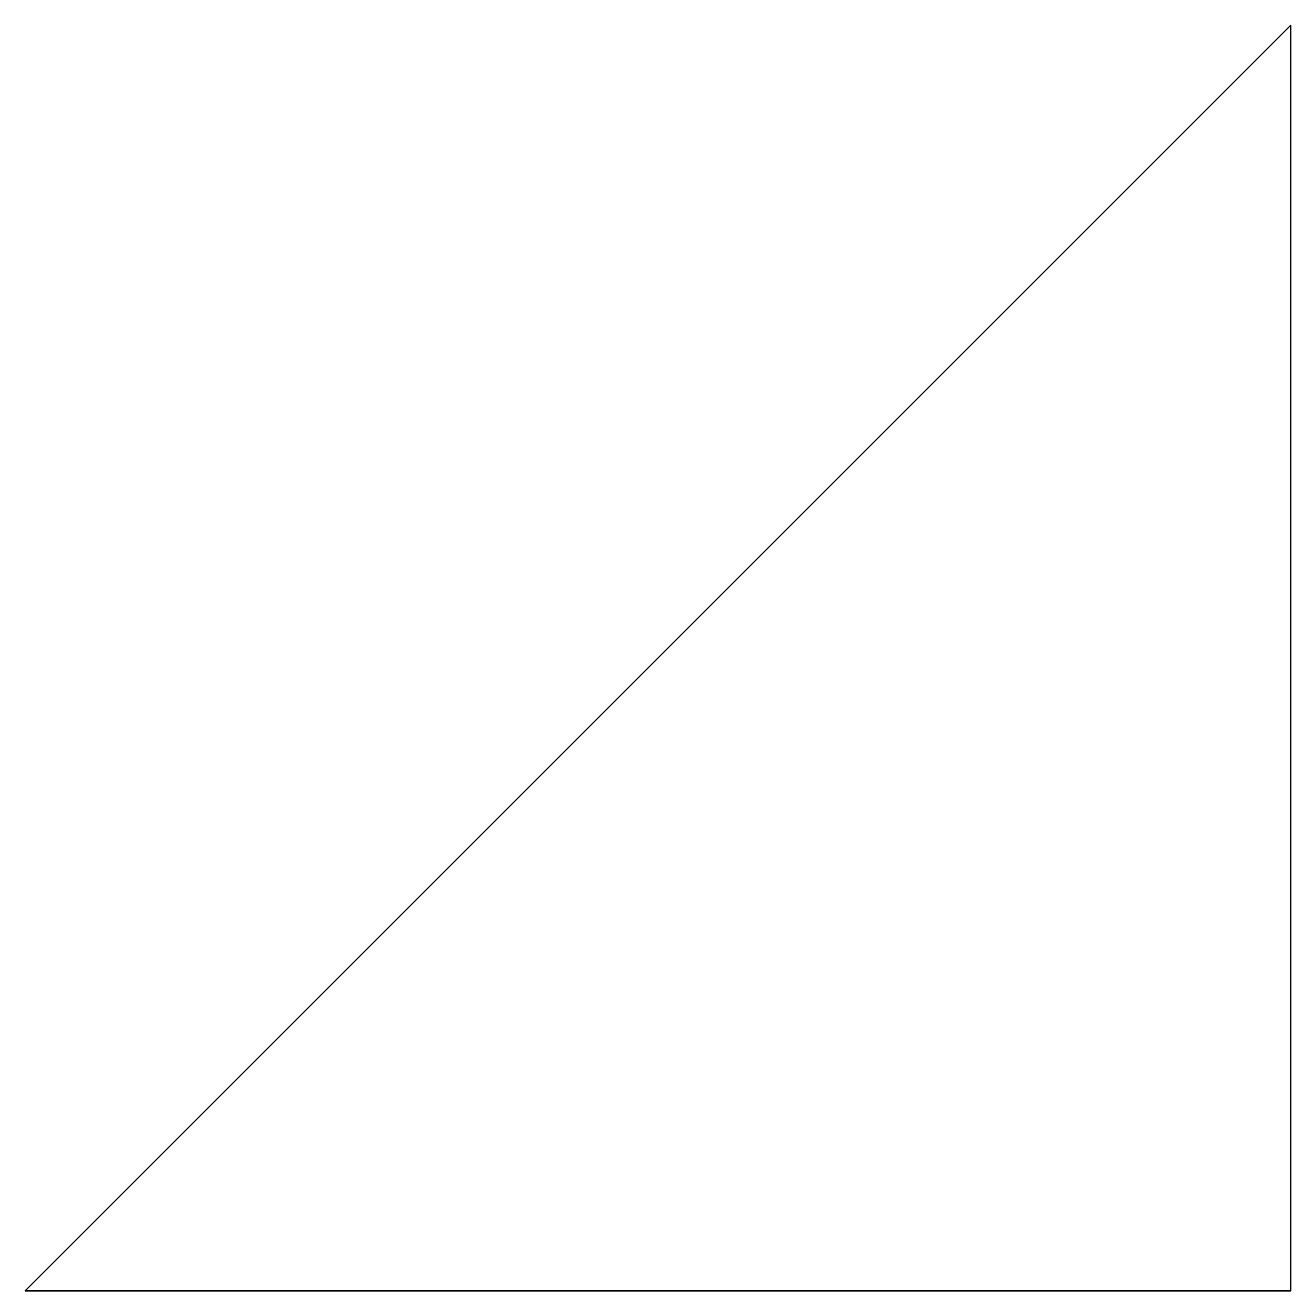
# Model space of a CAD drawing. Extents: x 0 to 10, y 0 to 10.
import ezdxf

# ---------------------------------------------------------------- set-up
doc = ezdxf.new("R2010")
doc.units = 0
doc.layers.add('Ceiling', color=7, linetype='Continuous', true_color=0xff00ff)
doc.layers.add('Floor', color=3, linetype='Continuous')
doc.layers.add('Walls', color=1, linetype='Continuous')

msp = doc.modelspace()

# ---------------------------------------------------------------- linework, layer by layer
at = {"layer": 'Ceiling', "true_color": 0x00ff00}
msp.add_3dface([(0, 0, 3), (10, 0, 3), (10, 10, 3)], dxfattribs=at)
at = {"layer": 'Floor'}
msp.add_3dface([(0, 0), (10, 0), (10, 10)], dxfattribs=at)
at = {"layer": 'Walls'}
msp.add_3dface([(0, 0), (10, 0), (10, 0, 3), (0, 0, 3)], dxfattribs=at)

doc.saveas('drawing.dxf')
